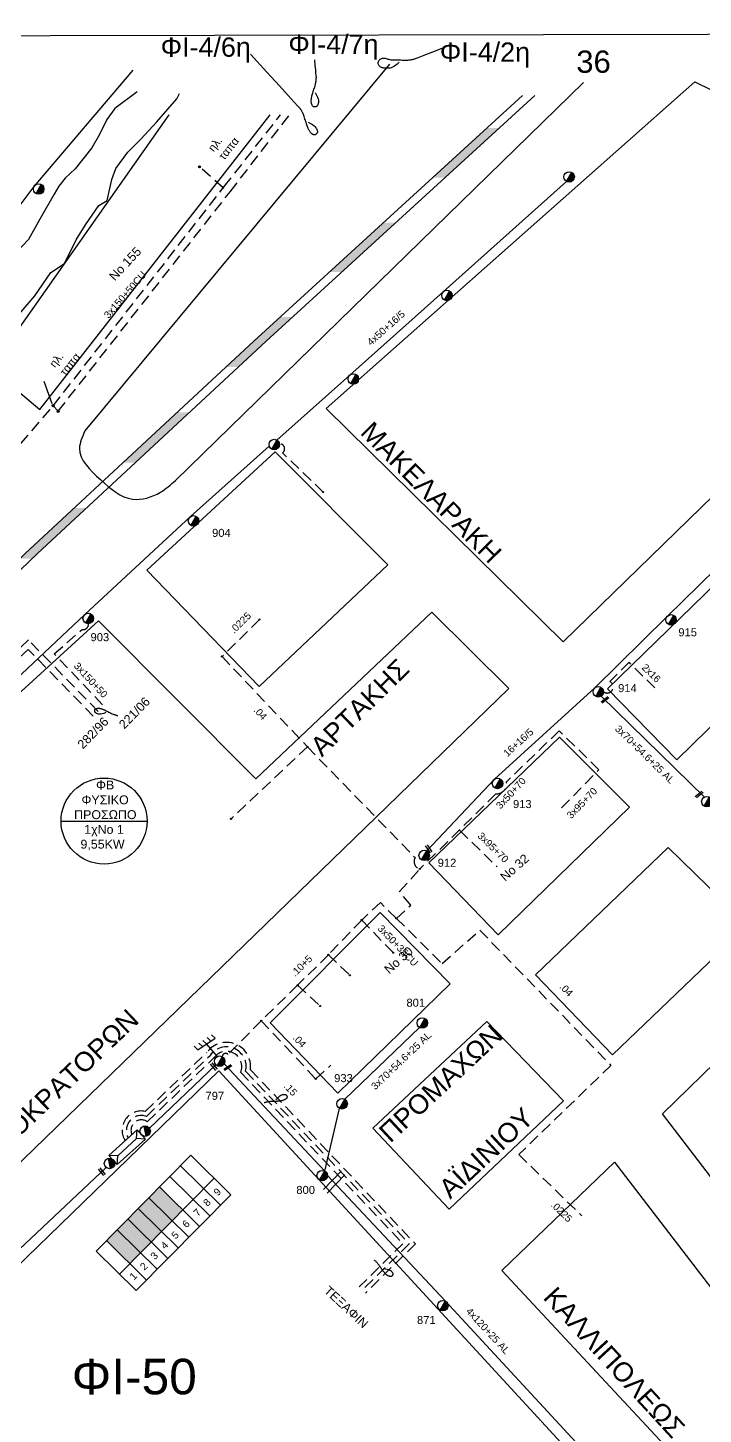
# Model space of a CAD drawing. Header units: millimetres. Extents: x 1421 to 7547, y 822 to 1873.
# Drawn here: x 6690.6 to 6842.7, y 1543.9 to 1855.8 of the extents above; entities that cross this region are included whole.
import ezdxf
from ezdxf.enums import TextEntityAlignment as Align

# ---------------------------------------------------------------- set-up
doc = ezdxf.new("R2010")
doc.units = ezdxf.units.MM
doc.linetypes.add('DASHED', pattern=[19.05, 12.7, -6.35])
doc.layers.get('0').update_dxf_attribs({"lineweight": 30})
for name, color, linetype, lineweight in [('16+16_5', 7, 'Continuous', 30), ('2x16', 7, 'Continuous', 30), ('3x50+70', 7, 'Continuous', 30), ('3x95+70', 7, 'DASHED', 30), ('4x50+16_5', 7, 'Continuous', 30), ('Pillar OTE', 7, 'Continuous', 30), ('PINAKIDA', 7, 'DASHED', 30), ('TEXT_ΔΙΑΦΟΡΑ', 7, 'Continuous', 30), ('TEXT_ΚΑΛΩΔΙΩΝ', 7, 'Continuous', 30), ('Άγνωστα', 7, 'Continuous', 30), ('Άγνωστο Υπόγειο Καλώδιο', 7, 'DASHED', 30), ('Επιγραφές - Σχήματα', 7, 'Continuous', 30), ('Καλωδια Χ.Τ. 3x50+35', 7, 'Continuous', 30), ('Καλώδια ΧΤ   3x150+50CU', 7, 'DASHED', 30), ('Μηχανική τομή', 7, 'Continuous', 30), ('Στύλος ΦΜ', 7, 'Continuous', 30), ('Στύλος ΦΜ @ 1', 7, 'Continuous', 30), ('Συνδέσεις', 7, 'Continuous', 30), ('Συνεστραμμένα ΧΤ   3x70+54.6+25 AL', 7, 'SYN_LINE', 30), ('Συνεστραμμένα ΧΤ  4x120+25 AL', 7, 'SYN_LINE', 30), ('Τομή', 7, 'Continuous', 30), ('Υποσταθμός εναέριος 2 στύλων', 7, 'Continuous', 30), ('Υποσταθμός πόλεως', 7, 'Continuous', 30), ('Υπόβαθρο ΔΕΗ', 7, 'Continuous', 30), ('Υπόγεια Καλώδια Δικτύου ΧΤ   .04', 7, 'DASHED', 30), ('Υπόγεια Καλώδια Δικτύου ΧΤ   .10', 7, 'DASHED', 30), ('Υπόγεια Καλώδια Δικτύου ΧΤ   .15', 7, 'DASHED', 30), ('Υπόγεια Καλώδια Δικτύου ΧΤ  .0225', 7, 'DASHED', 30)]:
    doc.layers.add(name, color=color, linetype=linetype, lineweight=lineweight)
doc.styles.add('arial', font='arial.ttf')
doc.styles.get("Standard").update_dxf_attribs({"font": 'arial.ttf'})
doc.linetypes.add('FRIDI', pattern='A,0.5,-0.001,["|",Standard,S=0.5,R=0,X=0,Y=0.16],-0.001', length=0.502)
doc.linetypes.add('SYN_LINE', pattern='A,0.5,-0.0001,["/\\/\\/\\/",Standard,S=0.1,R=0,X=0,Y=-0.05],-0.25', length=0.7501)
doc.dimstyles.new('ISO-25', dxfattribs={"dimtxt": 2.5, "dimasz": 2.5, "dimexe": 1.25, "dimexo": 0.625, "dimtad": 1, "dimtxsty": 'Standard', "dimcen": 2.5, "dimadec": 0, "dimazin": 0, "dimtfac": 1, "dimtmove": 0, "dimatfit": 3, "dimfxl": 0, "dimarcsym": 0})

# ---------------------------------------------------------------- blocks, each defined once
blk = doc.blocks.new('ΥΠΑΡΧΩΝ ΤΣΙΜΕΝΤΕΝΙΟΣ ΣΤΥΛΟΣ')
at = {"layer": 'Στύλος ΦΜ'}
blk.add_hatch(color=7, dxfattribs=at).paths.add_polyline_path([(-1.29, -2.28, 0.574793), (2.62, 0, 0.268822), (1.3, 2.27)])
at = {"layer": 'Στύλος ΦΜ', "color": 7}
blk.add_line((-1.29, -2.28), (1.3, 2.27), dxfattribs=at)
blk.add_circle((0, 0), 2.62, dxfattribs=at)
at = {"layer": 'Στύλος ΦΜ', "flags": 4}
for tag, p in [('ΤΥΠΟΣ', (-4.91, 3.03)), ('ΑΡΙΘΜΟΣ', (-4.68, 8.05))]:
    blk.add_attdef(tag, p, '', height=4, dxfattribs=at)
blk = doc.blocks.new('_ΣΥΝΔΕΣΗ')
at = {"layer": 'Συνδέσεις', "linetype": 'SYN_LINE', "ltscale": 40}
blk.add_hatch(color=256, dxfattribs=at).paths.add_polyline_path([(0.5, -0.01, 1), (-0.5, -0.01, 1)])
at = {"layer": 'Συνδέσεις'}
blk.add_circle((0, -0.01), 0.5, dxfattribs=at)
blk = doc.blocks.new('ΥΠΟΣΤΑΘΜΟΣ ΕΝΑΕΡΙΟΣ ΕΠΙ 2 ΣΤΥΛΩΝ')
at = {"layer": 'Υποσταθμός εναέριος 2 στύλων', "linetype": 'Continuous', "lineweight": -3}
for points in [[(-11.97, -2.11, 0.574793), (-8.45, -0.07, 0.268822), (-9.64, 1.98)], [(9.68, -2.15, 0.574793), (13.19, -0.1, 0.268822), (12.01, 1.95)]]:
    blk.add_hatch(color=256, dxfattribs=at).paths.add_polyline_path(points)
for p, q in [((-11.97, -2.11), (-9.64, 1.98)), ((9.68, -2.15), (12.01, 1.95))]:
    blk.add_line(p, q, dxfattribs=at)
for centre in [(-10.81, -0.07), (10.84, -0.1)]:
    blk.add_circle(centre, 2.36, dxfattribs=at)
at = {"layer": 'Υποσταθμός πόλεως', "linetype": 'Continuous', "lineweight": -3, "ltscale": 40}
blk.add_lwpolyline([(-8.57, 2.82), (8.57, 2.82), (8.57, -2.82), (-8.57, -2.82)], close=True, dxfattribs=at)
for points in [[(-5.75, 0), (-8.57, 2.82)], [(-8.57, -2.82), (-5.75, 0)], [(-5.75, 0), (5.75, 0)], [(5.75, 0), (8.57, 2.82)], [(8.57, -2.82), (5.75, 0)]]:
    blk.add_lwpolyline(points, dxfattribs=at)
at = {"layer": 'Υποσταθμός εναέριος 2 στύλων', "ltscale": 40, "flags": 1}
for tag, p in [('ΜΕΤΑΣΧΗΜΑΤΙΣΜΟΣ', (14.09, 2.51)), ('ΙΣΧΥΣ', (14.07, -0.28)), ('ΑΡΙΘΜΟΣ', (14.19, -3))]:
    blk.add_attdef(tag, p, '', height=1.8, dxfattribs=at)
blk = doc.blocks.new('A$C4BA07827')
at = {"lineweight": -3}
for p, q in [((0, 4.84), (2.52, 2.11)), ((4.43, 3.45), (0.61, 0.78)), ((4.43, 3.45), (5.28, 2.68)), ((0.61, 0.78), (1.46, 0)), ((1.55, 1.43), (2.39, 0.66)), ((2.52, 2.11), (3.36, 1.34)), ((3.41, 2.74), (4.26, 1.96))]:
    blk.add_line(p, q, dxfattribs=at)
blk = doc.blocks.new('ΜΗΧΑΝΙΚΗ ΤΟΜΗ')
at = {"layer": 'Μηχανική τομή', "lineweight": -3, "ltscale": 40}
for p, q in [((-3.8, 1.2), (3.8, 1.2)), ((3.8, -0.4), (-3.8, -0.4))]:
    blk.add_line(p, q, dxfattribs=at)
blk = doc.blocks.new('ΤΟΜΗ')
at = {"layer": 'Τομή', "lineweight": -3, "ltscale": 40}
for p, q in [((-11.4, 1.1), (11.4, 1.1)), ((11.4, -3.6), (-11.4, -3.6))]:
    blk.add_line(p, q, dxfattribs=at)

msp = doc.modelspace()

# ---------------------------------------------------------------- hatches: boundary and pattern name
at = {"layer": 'Καλώδια ΧΤ   3x150+50CU', "linetype": 'DASHED', "lineweight": -3, "ltscale": 0.2}
h = msp.add_hatch(color=6, dxfattribs=at)
h.dxf.hatch_style = 1
h.paths.add_polyline_path([(6720.27, 1595.07), (6717.89, 1592.66), (6723.13, 1587.47), (6725.52, 1589.89)])
h = msp.add_hatch(color=85, dxfattribs=at)
h.dxf.hatch_style = 1
h.paths.add_polyline_path([(6723.13, 1587.47), (6717.89, 1592.66), (6715.5, 1590.25), (6720.75, 1585.07)])
h = msp.add_hatch(color=5, dxfattribs=at)
h.dxf.hatch_style = 1
h.paths.add_polyline_path([(6716.01, 1580.28), (6718.43, 1582.72), (6713.19, 1587.9), (6710.77, 1585.45)])
h = msp.add_hatch(color=2, dxfattribs=at)
h.dxf.hatch_style = 1
h.paths.add_polyline_path([(6715.5, 1590.25), (6713.19, 1587.9), (6718.43, 1582.72), (6720.75, 1585.07)])
h = msp.add_hatch(color=30, dxfattribs=at)
h.dxf.hatch_style = 1
h.paths.add_polyline_path([(6713.59, 1577.83), (6716.01, 1580.28), (6710.77, 1585.45), (6708.35, 1583.01)])
at = {"layer": 'Υπόβαθρο ΔΕΗ', "lineweight": -3}
h = msp.add_hatch(color=256, dxfattribs=at)
h.dxf.hatch_style = 1
h.paths.add_polyline_path([(6612.04, 1659.59), (6609.26, 1659.59), (6597.36, 1646.76), (6600.14, 1646.76)])
h.paths.add_polyline_path([(6634.83, 1682.04), (6632.06, 1682.04), (6619.81, 1670.27), (6622.58, 1670.27)])
h.paths.add_polyline_path([(6657.8, 1704.05), (6655.03, 1704.05), (6644.41, 1693.88), (6642.89, 1692.42), (6645.65, 1692.42), (6647.23, 1693.93)])
h.paths.add_polyline_path([(6680.78, 1726.05), (6678.01, 1726.05), (6665.87, 1714.43), (6668.64, 1714.43)])
h.paths.add_polyline_path([(6703.86, 1747.81), (6701.09, 1747.81), (6690, 1737.52), (6688.85, 1736.42), (6691.62, 1736.42), (6692.8, 1737.55)])
h.paths.add_polyline_path([(6727.03, 1769.33), (6724.26, 1769.33), (6712.08, 1758.02), (6714.85, 1758.02)])
h.paths.add_polyline_path([(6744.28, 1785.34), (6750.23, 1790.77), (6747.46, 1790.77), (6741.5, 1785.33), (6735.26, 1779.53), (6738.02, 1779.53)])
h.paths.add_polyline_path([(6773.51, 1812.01), (6770.74, 1812.01), (6758.54, 1800.88), (6761.31, 1800.88)])
h.paths.add_polyline_path([(6796.78, 1833.25), (6794.02, 1833.25), (6781.82, 1822.12), (6784.59, 1822.12)])

# ---------------------------------------------------------------- linework, layer by layer
at = {"lineweight": -3, "ltscale": 0.2}
msp.add_line((6698.13, 1677.38), (6717.47, 1677.38), dxfattribs=at)
msp.add_circle((6707.8, 1677.38), 9.67, dxfattribs=at)
at = {"layer": '16+16_5', "color": 7, "lineweight": -3, "ltscale": 0.2}
msp.add_lwpolyline([(6917.81, 1803.97), (6896.98, 1784.06), (6874.84, 1762.71), (6852.9, 1741.32), (6834.53, 1723.35), (6818.28, 1707.33), (6795.72, 1686.8), (6780.46, 1670.67)], dxfattribs=at)
at = {"layer": '2x16', "color": 85, "linetype": 'DASHED', "lineweight": -3, "ltscale": 0.2}
msp.add_lwpolyline([(6831.82, 1707.33), (6825.99, 1713.09), (6821.66, 1708.77, -1.098974), (6820.23, 1706.46, -33.143707)], format="xyb", dxfattribs=at)
at = {"layer": '3x50+70', "color": 30, "linetype": 'DASHED', "lineweight": -3, "ltscale": 0.2}
msp.add_lwpolyline([(6819.21, 1688.94), (6810.26, 1697.66), (6798.41, 1686.23, -0.476972), (6796.02, 1683.48), (6778.9, 1666.6)], format="xyb", dxfattribs=at)
at = {"layer": '3x95+70', "color": 30, "lineweight": -3, "ltscale": 0.2}
for points in [[(6810.82, 1680.32), (6819.21, 1688.94)], [(6787.9, 1675.26), (6796.24, 1667.12)]]:
    msp.add_lwpolyline(points, dxfattribs=at)
at = {"layer": '4x50+16_5', "color": 5, "lineweight": -3, "ltscale": 0.2}
for points in [[(6746.7, 1763.09), (6763.16, 1777.71), (6784.14, 1796.43), (6811.92, 1821.24)], [(6575.89, 1608), (6594.38, 1622.7), (6632.72, 1658.71), (6657.28, 1681.4), (6683.94, 1705.56), (6703.48, 1723.85), (6727.24, 1745.86), (6744.99, 1761.74)]]:
    msp.add_lwpolyline(points, dxfattribs=at)
at = {"layer": 'Pillar OTE', "lineweight": -3, "ltscale": 40}
for points in [[(6715, 1571.76), (6706.01, 1580.64), (6727.33, 1602.22), (6736.34, 1593.31), (6715, 1571.76)], [(6711.25, 1575.47), (6732.59, 1597.03)], [(6731.62, 1588.55), (6722.62, 1597.44)], [(6734.01, 1590.95), (6725, 1599.85)], [(6729.28, 1586.17), (6720.27, 1595.07)], [(6726.89, 1583.76), (6717.89, 1592.66)], [(6722.18, 1579.01), (6713.19, 1587.9)], [(6724.5, 1581.35), (6715.5, 1590.25)], [(6719.76, 1576.57), (6710.77, 1585.45)], [(6717.34, 1574.12), (6708.35, 1583.01)]]:
    msp.add_lwpolyline(points, dxfattribs=at)
at = {"layer": 'PINAKIDA', "linetype": 'Continuous', "lineweight": -3, "ltscale": 0.2}
msp.add_lwpolyline([(5474.15, 1851.64), (7546.99, 1855.83), (7546.99, 826.44), (5474.15, 822.25)], close=True, dxfattribs=at)
at = {"layer": 'Άγνωστα', "lineweight": -3}
for points in [[(6753.76, 1834.57), (6754.31, 1834.3), (6754.74, 1834.04), (6755.08, 1833.79), (6755.33, 1833.55), (6755.51, 1833.33), (6755.63, 1833.13), (6755.71, 1832.95), (6755.76, 1832.79), (6755.8, 1832.65), (6755.82, 1832.54), (6755.83, 1832.44), (6755.83, 1832.35), (6755.82, 1832.28), (6755.8, 1832.22), (6755.77, 1832.16), (6755.74, 1832.1), (6755.7, 1832.04), (6755.65, 1831.99), (6755.6, 1831.93), (6755.54, 1831.88), (6755.48, 1831.83), (6755.41, 1831.79), (6755.34, 1831.76), (6755.28, 1831.74), (6755.2, 1831.73), (6755.13, 1831.73), (6755.06, 1831.74), (6754.98, 1831.77), (6754.91, 1831.8), (6754.83, 1831.83), (6754.75, 1831.88), (6754.67, 1831.93), (6754.59, 1831.99), (6754.51, 1832.06), (6754.43, 1832.13), (6754.35, 1832.21), (6754.27, 1832.3), (6754.19, 1832.4), (6754.11, 1832.5), (6754.03, 1832.62), (6753.95, 1832.74), (6753.88, 1832.88), (6753.8, 1833.03), (6753.73, 1833.19), (6753.66, 1833.37), (6753.58, 1833.56), (6753.51, 1833.77), (6753.43, 1833.99), (6753.36, 1834.24), (6753.28, 1834.49), (6753.2, 1834.76), (6753.12, 1835.03), (6753.03, 1835.3), (6752.95, 1835.57), (6752.86, 1835.83), (6752.78, 1836.07), (6752.69, 1836.3), (6752.6, 1836.5), (6752.52, 1836.69), (6752.43, 1836.86), (6752.36, 1837), (6752.29, 1837.13), (6752.22, 1837.24), (6752.17, 1837.33), (6752.13, 1837.4), (6752.1, 1837.46), (6752.08, 1837.49), (6752.06, 1837.52), (6752.05, 1837.54), (6752.05, 1837.55), (6752.05, 1837.55), (6752.04, 1837.55), (6752.02, 1837.58), (6751.87, 1837.75), (6751.45, 1838.2), (6750.63, 1839.1), (6749.28, 1840.57), (6747.27, 1842.76), (6744.47, 1845.83), (6740.74, 1849.9)], [(6774.24, 1848.1), (6773.8, 1847.67), (6773.41, 1847.34), (6773.06, 1847.1), (6772.74, 1846.94), (6772.45, 1846.83), (6772.19, 1846.77), (6771.93, 1846.75), (6771.7, 1846.74), (6771.47, 1846.74), (6771.24, 1846.74), (6771.03, 1846.74), (6770.82, 1846.76), (6770.63, 1846.79), (6770.44, 1846.83), (6770.27, 1846.89), (6770.11, 1846.96), (6769.97, 1847.05), (6769.84, 1847.16), (6769.73, 1847.28), (6769.64, 1847.42), (6769.57, 1847.56), (6769.53, 1847.72), (6769.51, 1847.88), (6769.52, 1848.04), (6769.56, 1848.2), (6769.63, 1848.35), (6769.73, 1848.5), (6769.84, 1848.64), (6769.98, 1848.76), (6770.14, 1848.86), (6770.31, 1848.93), (6770.49, 1848.98), (6770.68, 1849), (6770.89, 1848.98), (6771.09, 1848.95), (6771.3, 1848.9), (6771.51, 1848.84), (6771.72, 1848.78), (6771.93, 1848.73), (6772.13, 1848.68), (6772.33, 1848.64), (6772.52, 1848.62), (6772.72, 1848.6), (6772.91, 1848.6), (6773.12, 1848.59), (6773.33, 1848.59), (6773.55, 1848.6), (6773.79, 1848.6), (6774.04, 1848.59), (6774.31, 1848.58), (6774.59, 1848.58), (6774.88, 1848.57), (6775.16, 1848.56), (6775.44, 1848.56), (6775.71, 1848.55), (6775.97, 1848.56), (6776.21, 1848.57), (6776.43, 1848.59), (6776.64, 1848.61), (6776.82, 1848.64), (6776.99, 1848.66), (6777.13, 1848.69), (6777.25, 1848.71), (6777.36, 1848.73), (6777.44, 1848.75), (6777.5, 1848.76), (6777.54, 1848.77), (6777.57, 1848.78), (6777.59, 1848.78), (6777.6, 1848.78), (6777.6, 1848.79), (6777.6, 1848.79), (6777.62, 1848.79), (6777.7, 1848.82), (6777.94, 1848.92), (6778.4, 1849.09), (6779.15, 1849.39), (6780.28, 1849.83), (6781.85, 1850.44), (6783.94, 1851.25)], [(6755.33, 1841.24), (6755.63, 1840.7), (6755.84, 1840.24), (6755.97, 1839.85), (6756.05, 1839.51), (6756.07, 1839.23), (6756.06, 1838.99), (6756.02, 1838.8), (6755.97, 1838.64), (6755.92, 1838.5), (6755.88, 1838.4), (6755.83, 1838.31), (6755.78, 1838.24), (6755.73, 1838.18), (6755.68, 1838.14), (6755.62, 1838.11), (6755.56, 1838.08), (6755.49, 1838.06), (6755.42, 1838.04), (6755.35, 1838.02), (6755.27, 1838.01), (6755.19, 1838.01), (6755.12, 1838.01), (6755.05, 1838.02), (6754.98, 1838.05), (6754.91, 1838.08), (6754.85, 1838.12), (6754.8, 1838.17), (6754.75, 1838.23), (6754.7, 1838.3), (6754.66, 1838.38), (6754.62, 1838.46), (6754.59, 1838.55), (6754.56, 1838.64), (6754.53, 1838.74), (6754.5, 1838.85), (6754.48, 1838.96), (6754.46, 1839.08), (6754.45, 1839.21), (6754.45, 1839.34), (6754.45, 1839.48), (6754.45, 1839.62), (6754.47, 1839.78), (6754.49, 1839.94), (6754.52, 1840.12), (6754.56, 1840.3), (6754.61, 1840.5), (6754.67, 1840.72), (6754.73, 1840.94), (6754.81, 1841.19), (6754.89, 1841.45), (6754.97, 1841.71), (6755.06, 1841.98), (6755.15, 1842.25), (6755.23, 1842.52), (6755.3, 1842.78), (6755.37, 1843.03), (6755.43, 1843.27), (6755.47, 1843.49), (6755.5, 1843.69), (6755.53, 1843.87), (6755.55, 1844.04), (6755.57, 1844.18), (6755.58, 1844.31), (6755.59, 1844.41), (6755.59, 1844.49), (6755.6, 1844.55), (6755.6, 1844.6), (6755.6, 1844.63), (6755.6, 1844.65), (6755.6, 1844.66), (6755.6, 1844.66), (6755.6, 1844.67), (6755.6, 1844.67), (6755.6, 1844.73), (6755.59, 1844.88), (6755.56, 1845.16), (6755.51, 1845.64), (6755.45, 1846.34), (6755.35, 1847.33), (6755.23, 1848.64)], [(6708.23, 1701.78), (6707.77, 1701.61), (6707.38, 1701.51), (6707.05, 1701.45), (6706.77, 1701.44), (6706.55, 1701.46), (6706.36, 1701.5), (6706.21, 1701.55), (6706.09, 1701.61), (6705.99, 1701.67), (6705.92, 1701.72), (6705.85, 1701.77), (6705.8, 1701.81), (6705.77, 1701.86), (6705.74, 1701.91), (6705.72, 1701.96), (6705.71, 1702.01), (6705.7, 1702.06), (6705.69, 1702.12), (6705.69, 1702.18), (6705.69, 1702.25), (6705.7, 1702.31), (6705.71, 1702.37), (6705.73, 1702.42), (6705.76, 1702.47), (6705.79, 1702.52), (6705.83, 1702.56), (6705.88, 1702.6), (6705.93, 1702.63), (6705.99, 1702.65), (6706.06, 1702.68), (6706.13, 1702.7), (6706.2, 1702.71), (6706.28, 1702.73), (6706.36, 1702.74), (6706.45, 1702.74), (6706.54, 1702.75), (6706.64, 1702.74), (6706.74, 1702.74), (6706.85, 1702.72), (6706.96, 1702.71), (6707.07, 1702.68), (6707.19, 1702.65), (6707.32, 1702.61), (6707.45, 1702.56), (6707.59, 1702.51), (6707.74, 1702.44), (6707.9, 1702.37), (6708.08, 1702.29), (6708.26, 1702.2), (6708.45, 1702.1), (6708.65, 1702), (6708.85, 1701.89), (6709.06, 1701.79), (6709.26, 1701.69), (6709.45, 1701.6), (6709.64, 1701.51), (6709.82, 1701.44), (6709.99, 1701.38), (6710.14, 1701.32), (6710.28, 1701.28), (6710.41, 1701.24), (6710.52, 1701.21), (6710.62, 1701.18), (6710.7, 1701.16), (6710.77, 1701.15), (6710.81, 1701.14), (6710.85, 1701.13), (6710.87, 1701.12), (6710.89, 1701.12), (6710.9, 1701.12), (6710.9, 1701.12), (6710.9, 1701.12), (6710.9, 1701.12), (6710.9, 1701.12), (6710.9, 1701.12), (6710.9, 1701.12), (6710.9, 1701.12), (6710.9, 1701.12), (6710.9, 1701.12), (6710.9, 1701.12)], [(6746.5, 1614.71), (6746.83, 1615.08), (6747.12, 1615.36), (6747.38, 1615.57), (6747.61, 1615.72), (6747.82, 1615.81), (6748, 1615.86), (6748.16, 1615.89), (6748.29, 1615.89), (6748.41, 1615.89), (6748.5, 1615.89), (6748.58, 1615.88), (6748.64, 1615.86), (6748.7, 1615.83), (6748.74, 1615.81), (6748.78, 1615.77), (6748.82, 1615.73), (6748.86, 1615.69), (6748.89, 1615.64), (6748.92, 1615.59), (6748.95, 1615.53), (6748.97, 1615.48), (6748.99, 1615.42), (6749, 1615.36), (6749, 1615.3), (6749, 1615.25), (6748.98, 1615.19), (6748.96, 1615.14), (6748.92, 1615.08), (6748.89, 1615.03), (6748.84, 1614.98), (6748.79, 1614.93), (6748.73, 1614.88), (6748.67, 1614.83), (6748.6, 1614.78), (6748.53, 1614.73), (6748.45, 1614.68), (6748.36, 1614.64), (6748.27, 1614.6), (6748.17, 1614.56), (6748.07, 1614.52), (6747.95, 1614.49), (6747.83, 1614.46), (6747.7, 1614.43), (6747.56, 1614.41), (6747.41, 1614.39), (6747.25, 1614.37), (6747.07, 1614.36), (6746.88, 1614.34), (6746.68, 1614.33), (6746.46, 1614.33), (6746.24, 1614.32), (6746.01, 1614.31), (6745.79, 1614.3), (6745.56, 1614.29), (6745.35, 1614.28), (6745.14, 1614.26), (6744.95, 1614.24), (6744.77, 1614.22), (6744.61, 1614.19), (6744.46, 1614.16), (6744.33, 1614.13), (6744.22, 1614.1), (6744.12, 1614.08), (6744.04, 1614.06), (6743.98, 1614.04), (6743.93, 1614.03), (6743.9, 1614.02), (6743.87, 1614.01), (6743.86, 1614.01), (6743.85, 1614), (6743.85, 1614), (6743.85, 1614), (6743.85, 1614), (6743.84, 1614), (6743.84, 1614), (6743.84, 1614), (6743.84, 1614), (6743.84, 1614), (6743.84, 1614), (6743.84, 1614)], [(6770.69, 1576.76), (6771.17, 1576.69), (6771.57, 1576.6), (6771.89, 1576.49), (6772.14, 1576.37), (6772.33, 1576.25), (6772.47, 1576.12), (6772.57, 1576.01), (6772.65, 1575.9), (6772.71, 1575.8), (6772.76, 1575.72), (6772.79, 1575.65), (6772.81, 1575.58), (6772.82, 1575.52), (6772.82, 1575.47), (6772.82, 1575.42), (6772.8, 1575.37), (6772.79, 1575.31), (6772.76, 1575.26), (6772.74, 1575.2), (6772.71, 1575.15), (6772.67, 1575.1), (6772.63, 1575.05), (6772.59, 1575.01), (6772.54, 1574.98), (6772.49, 1574.95), (6772.43, 1574.94), (6772.37, 1574.93), (6772.31, 1574.93), (6772.25, 1574.93), (6772.18, 1574.94), (6772.11, 1574.96), (6772.03, 1574.98), (6771.96, 1575), (6771.88, 1575.03), (6771.8, 1575.07), (6771.72, 1575.11), (6771.63, 1575.16), (6771.55, 1575.21), (6771.46, 1575.27), (6771.37, 1575.34), (6771.29, 1575.42), (6771.2, 1575.5), (6771.1, 1575.6), (6771.01, 1575.7), (6770.91, 1575.82), (6770.81, 1575.95), (6770.7, 1576.09), (6770.59, 1576.24), (6770.47, 1576.41), (6770.34, 1576.58), (6770.22, 1576.77), (6770.09, 1576.95), (6769.96, 1577.14), (6769.83, 1577.32), (6769.7, 1577.5), (6769.57, 1577.66), (6769.45, 1577.81), (6769.34, 1577.95), (6769.22, 1578.07), (6769.12, 1578.18), (6769.03, 1578.27), (6768.94, 1578.35), (6768.87, 1578.42), (6768.81, 1578.47), (6768.76, 1578.52), (6768.72, 1578.55), (6768.69, 1578.57), (6768.68, 1578.59), (6768.66, 1578.6), (6768.66, 1578.61), (6768.66, 1578.61), (6768.65, 1578.61), (6768.65, 1578.61), (6768.65, 1578.61), (6768.65, 1578.61), (6768.65, 1578.61), (6768.65, 1578.61), (6768.65, 1578.61), (6768.65, 1578.61), (6768.65, 1578.61)]]:
    msp.add_lwpolyline(points, dxfattribs=at)
at = {"layer": 'Άγνωστα', "lineweight": -2, "ltscale": 0.2}
msp.add_lwpolyline([(6638.16, 1756.35), (6653.85, 1771.71), (6672.42, 1793.99), (6692.05, 1820.11), (6714.32, 1846.27)], dxfattribs=at)
at = {"layer": 'Άγνωστο Υπόγειο Καλώδιο', "color": 30, "lineweight": -3, "ltscale": 0.2}
for points in [[(6734.64, 1819.82), (6729.28, 1824.54)], [(6753.58, 1694.07), (6736.39, 1677.88)]]:
    msp.add_lwpolyline(points, dxfattribs=at)
at = {"layer": 'Άγνωστο Υπόγειο Καλώδιο', "color": 5, "lineweight": -3, "ltscale": 0.2}
msp.add_lwpolyline([(6757.15, 1751.38), (6747.96, 1760.21, 0.77666), (6747.28, 1762.23, -1.210076)], format="xyb", dxfattribs=at)
at = {"layer": 'Καλωδια Χ.Τ. 3x50+35', "color": 30, "linetype": 'DASHED', "lineweight": -3, "ltscale": 0.2}
for points in [[(6765.81, 1655.12), (6772.9, 1647.77)], [(6758.3, 1647.29), (6763.15, 1642.68)], [(6751.38, 1640.44), (6756.44, 1635.77)]]:
    msp.add_lwpolyline(points, dxfattribs=at)
at = {"layer": 'Καλώδια ΧΤ   3x150+50CU', "color": 30, "lineweight": -3, "ltscale": 0.2}
msp.add_lwpolyline([(6675.93, 1744.52), (6678.72, 1747.49), (6679.11, 1750.71), (6696.36, 1770.81), (6734.87, 1820.1), (6747.55, 1836.26, 0.239286), (6747.55, 1836.26, -5.107107)], format="xyb", dxfattribs=at)
at = {"layer": 'Καλώδια ΧΤ   3x150+50CU', "color": 151, "lineweight": -3, "ltscale": 0.2}
msp.add_lwpolyline([(6697.48, 1769.55), (6736.18, 1818.94), (6749.54, 1836.26, 0.361987), (6749.54, 1836.26)], format="xyb", dxfattribs=at)
msp.add_lwpolyline([(6697.48, 1769.55), (6696.36, 1770.81)], dxfattribs=at)
at = {"layer": 'Καλώδια ΧΤ   3x150+50CU', "color": 5, "lineweight": -3, "ltscale": 0.2}
msp.add_lwpolyline([(6707.46, 1703.56), (6696.6, 1714.97), (6702.85, 1720.49, 0.536296), (6704.27, 1721.77, -2.760405)], format="xyb", dxfattribs=at)
at = {"layer": 'Καλώδια ΧΤ   3x150+50CU', "color": 2, "lineweight": -3, "ltscale": 0.2}
msp.add_lwpolyline([(6706.44, 1702.05), (6690.77, 1718.11), (6616.95, 1649.49), (6611.71, 1646.69), (6579.14, 1617.35), (6568.91, 1612.87, 0.640802), (6569.1, 1603.5, 1.734215)], format="xyb", dxfattribs=at)
at = {"layer": 'Καλώδια ΧΤ   3x150+50CU', "color": 133, "lineweight": -3, "ltscale": 0.2}
msp.add_lwpolyline([(6705.36, 1700.99), (6690.72, 1716), (6617.84, 1648.25), (6612.59, 1645.44), (6579.97, 1616.06), (6569.52, 1611.48, 0.680117), (6570.2, 1604.64, 0.689482)], format="xyb", dxfattribs=at)
at = {"layer": 'Συνεστραμμένα ΧΤ   3x70+54.6+25 AL', "color": 85, "lineweight": -3, "ltscale": 20}
msp.add_lwpolyline([(6819.73, 1705.48), (6842.96, 1682.79)], dxfattribs=at)
at = {"layer": 'Συνεστραμμένα ΧΤ   3x70+54.6+25 AL', "color": 30, "lineweight": -3, "ltscale": 20}
for points in [[(6761.98, 1614.8), (6778.85, 1630.94)], [(6718.04, 1608.27), (6732.95, 1622.56)], [(6734.82, 1622.74), (6757.5, 1598.65), (6760.82, 1612.75)]]:
    msp.add_lwpolyline(points, dxfattribs=at)
at = {"layer": 'Συνεστραμμένα ΧΤ   3x70+54.6+25 AL', "color": 5, "lineweight": -3, "ltscale": 15}
msp.add_lwpolyline([(6708.3, 1599.44), (6682.17, 1574.9), (6655.06, 1548.71), (6631.48, 1524.28), (6620.96, 1530.85)], dxfattribs=at)
at = {"layer": 'Συνεστραμμένα ΧΤ  4x120+25 AL', "color": 10, "lineweight": -3, "ltscale": 20}
msp.add_lwpolyline([(6758.09, 1597.64), (6784.65, 1569.39), (6818.65, 1532.62), (6839.8, 1509.13)], dxfattribs=at)
at = {"layer": 'Υπόβαθρο ΔΕΗ', "lineweight": -3, "ltscale": 0.2}
for points in [[(6772.08, 1847.61), (6703.51, 1765.14)], [(6723.85, 1753.99), (6815.73, 1843.5)], [(6840.82, 1843.65), (6904.51, 1812.47), (6904.33, 1808.25), (6811.15, 1717.71), (6757.8, 1770.15), (6840.82, 1843.65)], [(6722.39, 1836.26), (6682.27, 1779.25), (6693.34, 1769.97), (6745.2, 1836.26)], [(6717.44, 1733.84), (6742.71, 1707.67), (6771.69, 1735.01), (6746.32, 1760.46), (6717.44, 1733.84)], [(6821.17, 1707.1), (6836.76, 1691.15), (6885.61, 1738.95), (6870.42, 1755.02), (6821.17, 1707.1)], [(6596.92, 1622.41), (6706.54, 1722.4), (6741.98, 1686.88), (6781.59, 1724.36), (6798.96, 1707.17), (6652.28, 1565.15), (6596.92, 1622.41)], [(6780.94, 1667.97), (6796.54, 1651.78), (6826.07, 1680.53), (6810.3, 1696.28), (6780.94, 1667.97)], [(6804.94, 1642.8), (6822.24, 1624.83), (6852.76, 1653.94), (6834.78, 1671.46), (6804.94, 1642.8)], [(6760.41, 1616.14), (6785.72, 1640.78), (6769.99, 1656.84), (6745.18, 1632.02), (6760.41, 1616.14)], [(6833.54, 1611.54), (6863.1, 1640.3), (6906.47, 1596.56), (6874.08, 1558.63), (6833.54, 1611.54)], [(6785.48, 1590.05), (6768.34, 1608.3), (6793.95, 1632.27), (6811.21, 1614.47), (6785.48, 1590.05)], [(6808.03, 1510.17), (6825.33, 1521.59), (6733.67, 1621.16), (6634.24, 1524.84)], [(6797.37, 1576.31), (6822.72, 1600.65), (6862.94, 1548.28), (6840.09, 1530.45), (6797.37, 1576.31)]]:
    msp.add_lwpolyline(points, dxfattribs=at)
at = {"layer": 'Υπόβαθρο ΔΕΗ', "linetype": 'Continuous', "lineweight": -3, "ltscale": 0.2}
for points in [[(6322.44, 1185.17), (6349.53, 1254.79), (6379.14, 1329.3), (6405.05, 1393.54), (6417.45, 1422.38), (6424.74, 1438.02), (6436.09, 1459.21), (6445.86, 1476.01), (6459.17, 1495.45), (6470.53, 1511), (6480.65, 1523.02), (6502.92, 1546.81), (6522.07, 1566.47), (6539.96, 1585.95), (6574.7, 1622.31), (6613.97, 1664.67), (6644.41, 1693.88), (6690, 1737.52), (6741.5, 1785.33), (6802.03, 1840.57)], [(6325.97, 1186.27), (6353.06, 1255.89), (6382.67, 1330.39), (6408.56, 1394.59), (6420.93, 1423.36), (6428.17, 1438.88), (6439.45, 1459.96), (6449.14, 1476.62), (6462.36, 1495.93), (6473.64, 1511.36), (6483.64, 1523.24), (6505.84, 1546.95), (6525, 1566.62), (6542.89, 1586.12), (6577.63, 1622.47), (6616.85, 1664.78), (6647.23, 1693.93), (6692.8, 1737.55), (6744.28, 1785.34), (6804.8, 1840.57)]]:
    msp.add_lwpolyline(points, dxfattribs=at)
at = {"layer": 'Υπόβαθρο ΔΕΗ', "linetype": 'FRIDI', "lineweight": -3, "ltscale": 0.5}
for points in [[(6715.25, 1841.42), (6710.2, 1837.68), (6708.43, 1835.18), (6706.75, 1831.82), (6705.08, 1828.8), (6701.28, 1824.11), (6699.08, 1822.03), (6697.65, 1820.16), (6696.58, 1818.38), (6693.31, 1812.75), (6690.78, 1808.21), (6684.29, 1801.36)], [(6688.33, 1790.92), (6692.2, 1795.54), (6695.79, 1800.77), (6698.86, 1802.83), (6701.55, 1808.09), (6703.66, 1811.5), (6706.59, 1815.88), (6708.48, 1817), (6709.52, 1821.7), (6710.47, 1824.14), (6713.13, 1827.83), (6716.07, 1830.76), (6719.69, 1834.64), (6724.17, 1839.82), (6724.76, 1841.07)]]:
    msp.add_lwpolyline(points, dxfattribs=at)
at = {"layer": 'Υπόβαθρο ΔΕΗ', "lineweight": -3, "ltscale": 0.2}
msp.add_spline([(6703.51, 1765.14), (6702.27, 1761.24), (6707, 1754.18), (6714.22, 1749.8), (6720.48, 1751.33), (6723.85, 1753.99)], degree=3, dxfattribs=at)
at = {"layer": 'Υπόγεια Καλώδια Δικτύου ΧΤ   .04', "color": 30, "lineweight": -3, "ltscale": 0.2}
for points in [[(6734.36, 1714.4), (6753.58, 1694.07)], [(6773.61, 1655.49), (6783.89, 1645.33), (6792.41, 1652.83), (6821.92, 1622.41), (6801.15, 1602.38)], [(6743.19, 1632.47), (6755.49, 1619.37)], [(6755.49, 1619.37), (6758.88, 1622.49)]]:
    msp.add_lwpolyline(points, dxfattribs=at)
for points in [[(6753.58, 1694.07), (6777.83, 1669.15, -2.534197)], [(6773.61, 1655.49), (6776.87, 1658.49), (6774.33, 1661.51), (6778.9, 1666.6, -0.496223), (6777.83, 1669.15, 1.759572)]]:
    msp.add_lwpolyline(points, format="xyb", dxfattribs=at)
at = {"layer": 'Υπόγεια Καλώδια Δικτύου ΧΤ   .10', "color": 30, "lineweight": -3, "ltscale": 0.2}
msp.add_lwpolyline([(6773.61, 1655.49), (6770.01, 1659.03), (6765.81, 1655.12), (6758.3, 1647.29), (6751.38, 1640.44), (6743.19, 1632.47), (6735.7, 1624.89, 0.65986), (6734.4, 1624.38, -0.441703)], format="xyb", dxfattribs=at)
at = {"layer": 'Υπόγεια Καλώδια Δικτύου ΧΤ   .15', "color": 2, "lineweight": -3, "ltscale": 0.2}
msp.add_lwpolyline([(6712.54, 1605.5, -0.664505), (6717.08, 1612.07), (6730.92, 1625.33, -0.777751), (6740.76, 1621.44), (6777.89, 1582.27), (6766.66, 1571.2)], format="xyb", dxfattribs=at)
at = {"layer": 'Υπόγεια Καλώδια Δικτύου ΧΤ   .15', "color": 85, "lineweight": -3, "ltscale": 0.2}
msp.add_lwpolyline([(6713.23, 1606.12, -0.690733), (6717.36, 1610.95), (6731.68, 1624.67, -0.827824), (6739.68, 1621.11), (6776.49, 1582.29), (6765.96, 1571.91)], format="xyb", dxfattribs=at)
at = {"layer": 'Υπόγεια Καλώδια Δικτύου ΧΤ   .15', "color": 6, "lineweight": -3, "ltscale": 0.2}
msp.add_lwpolyline([(6714.07, 1606.89, -0.765116), (6717.53, 1609.73), (6732.45, 1624.02, -0.905054), (6738.56, 1620.85), (6775.09, 1582.31), (6765.26, 1572.63)], format="xyb", dxfattribs=at)
at = {"layer": 'Υπόγεια Καλώδια Δικτύου ΧΤ  .0225', "color": 30, "lineweight": -3, "ltscale": 0.2}
for points in [[(6742.8, 1722.71), (6734.36, 1714.4)], [(6801.15, 1602.38), (6815.35, 1588.59)]]:
    msp.add_lwpolyline(points, dxfattribs=at)

# ---------------------------------------------------------------- block references
at = {"layer": 'Μηχανική τομή', "lineweight": -3, "xscale": 0.2499999999999188, "yscale": 0.2499999999999188, "zscale": 0.2499999999999188}
for p, rotation in [((6820.5, 1704.73), 218.530988406578), ((6841.72, 1683.44), 218.530988406578), ((6780.83, 1671.06), 305.8018856038), ((6732.44, 1622.07), 310.2480718491956), ((6735.69, 1621.86), 32.80802953707578), ((6707.39, 1598.55), 129.8097773065277)]:
    msp.add_blockref('ΜΗΧΑΝΙΚΗ ΤΟΜΗ', p, dxfattribs=dict(at, rotation=rotation))
at = {"layer": 'Στύλος ΦΜ @ 1', "lineweight": -3, "ltscale": 40, "xscale": 0.4499999999998181, "yscale": 0.4499999999998181, "zscale": 0.4499999999998181}
for p in [(6812.5, 1822.27), (6693.08, 1819.55), (6784.99, 1795.61), (6763.92, 1776.81), (6746.12, 1762.07)]:
    msp.add_blockref('ΥΠΑΡΧΩΝ ΤΣΙΜΕΝΤΕΝΙΟΣ ΣΤΥΛΟΣ', p, dxfattribs=at)
at = {"layer": 'Στύλος ΦΜ @ 1', "lineweight": -3, "ltscale": 40}
ref = msp.add_blockref('ΥΠΑΡΧΩΝ ΤΣΙΜΕΝΤΕΝΙΟΣ ΣΤΥΛΟΣ', (6727.94, 1744.91), dxfattribs=dict(at, xscale=0.4499999999998181, yscale=0.4499999999998181, zscale=0.4499999999998181))
ref.add_attrib('ΤΥΠΟΣ', '904', (6732.12, 1741.31), dxfattribs={"layer": 'Στύλος ΦΜ', "height": 1.8, "flags": 4})
ref = msp.add_blockref('ΥΠΑΡΧΩΝ ΤΣΙΜΕΝΤΕΝΙΟΣ ΣΤΥΛΟΣ', (6704.23, 1722.95), dxfattribs=dict(at, xscale=0.4499999999998181, yscale=0.4499999999998181, zscale=0.4499999999998181))
ref.add_attrib('ΤΥΠΟΣ', '903', (6704.76, 1717.85), dxfattribs={"layer": 'Στύλος ΦΜ', "height": 1.8, "flags": 4})
ref = msp.add_blockref('ΥΠΑΡΧΩΝ ΤΣΙΜΕΝΤΕΝΙΟΣ ΣΤΥΛΟΣ', (6835.46, 1722.63), dxfattribs=dict(at, xscale=0.4499999999998181, yscale=0.4499999999998181, zscale=0.4499999999998181))
ref.add_attrib('ΤΥΠΟΣ', '915', (6837.09, 1718.94), dxfattribs={"layer": 'Στύλος ΦΜ', "height": 1.8, "flags": 4})
ref = msp.add_blockref('ΥΠΑΡΧΩΝ ΤΣΙΜΕΝΤΕΝΙΟΣ ΣΤΥΛΟΣ', (6819.06, 1706.45), dxfattribs=dict(at, xscale=0.4499999999998181, yscale=0.4499999999998181, zscale=0.4499999999998181))
ref.add_attrib('ΤΥΠΟΣ', '914', (6823.54, 1706.38), dxfattribs={"layer": 'Στύλος ΦΜ', "height": 1.8, "flags": 4})
ref = msp.add_blockref('ΥΠΑΡΧΩΝ ΤΣΙΜΕΝΤΕΝΙΟΣ ΣΤΥΛΟΣ', (6796.38, 1685.83), dxfattribs=dict(at, xscale=0.4499999999998181, yscale=0.4499999999998181, zscale=0.4499999999998181))
ref.add_attrib('ΤΥΠΟΣ', '913', (6799.86, 1680.3), dxfattribs={"layer": 'Στύλος ΦΜ', "height": 1.8, "flags": 4})
ref = msp.add_blockref('ΥΠΑΡΧΩΝ ΤΣΙΜΕΝΤΕΝΙΟΣ ΣΤΥΛΟΣ', (6843.52, 1681.75), dxfattribs=dict(at, xscale=0.4499999999998181, yscale=0.4499999999998181, zscale=0.4499999999998181))
ref.add_attrib('ΤΥΠΟΣ', '885', (6847.38, 1681.51), dxfattribs={"layer": 'Στύλος ΦΜ', "height": 1.8, "flags": 4})
ref = msp.add_blockref('ΥΠΑΡΧΩΝ ΤΣΙΜΕΝΤΕΝΙΟΣ ΣΤΥΛΟΣ', (6779.87, 1669.65), dxfattribs=dict(at, xscale=0.4499999999998181, yscale=0.4499999999998181, zscale=0.4499999999998181))
ref.add_attrib('ΤΥΠΟΣ', '912', (6782.91, 1667.1), dxfattribs={"layer": 'Στύλος ΦΜ', "height": 1.8, "flags": 4})
ref = msp.add_blockref('ΥΠΑΡΧΩΝ ΤΣΙΜΕΝΤΕΝΙΟΣ ΣΤΥΛΟΣ', (6779.44, 1631.96), dxfattribs=dict(at, xscale=0.4499999999998181, yscale=0.4499999999998181, zscale=0.4499999999998181))
ref.add_attrib('ΤΥΠΟΣ', '801', (6775.88, 1635.62), dxfattribs={"layer": 'Στύλος ΦΜ', "height": 1.8, "flags": 4})
ref = msp.add_blockref('ΥΠΑΡΧΩΝ ΤΣΙΜΕΝΤΕΝΙΟΣ ΣΤΥΛΟΣ', (6733.82, 1623.36), dxfattribs=dict(at, xscale=0.4499999999998181, yscale=0.4499999999998181, zscale=0.4499999999998181))
ref.add_attrib('ΤΥΠΟΣ', '797', (6730.64, 1614.68), dxfattribs={"layer": 'Στύλος ΦΜ', "height": 1.8, "flags": 4})
ref = msp.add_blockref('ΥΠΑΡΧΩΝ ΤΣΙΜΕΝΤΕΝΙΟΣ ΣΤΥΛΟΣ', (6761.4, 1613.78), dxfattribs=dict(at, xscale=0.4499999999998181, yscale=0.4499999999998181, zscale=0.4499999999998181))
ref.add_attrib('ΤΥΠΟΣ', '933', (6759.61, 1618.66), dxfattribs={"layer": 'Στύλος ΦΜ', "height": 1.8, "flags": 4})
ref = msp.add_blockref('ΥΠΑΡΧΩΝ ΤΣΙΜΕΝΤΕΝΙΟΣ ΣΤΥΛΟΣ', (6756.92, 1597.63), dxfattribs=dict(at, xscale=0.4499999999998181, yscale=0.4499999999998181, zscale=0.4499999999998181))
ref.add_attrib('ΤΥΠΟΣ', '800', (6751.09, 1593.51), dxfattribs={"layer": 'Στύλος ΦΜ', "height": 1.8, "flags": 4})
ref = msp.add_blockref('ΥΠΑΡΧΩΝ ΤΣΙΜΕΝΤΕΝΙΟΣ ΣΤΥΛΟΣ', (6784.07, 1568.37), dxfattribs=dict(at, xscale=0.4499999999998181, yscale=0.4499999999998181, zscale=0.4499999999998181))
ref.add_attrib('ΤΥΠΟΣ', '871', (6778.25, 1564.25), dxfattribs={"layer": 'Στύλος ΦΜ', "height": 1.8, "flags": 4})
at = {"layer": 'Συνδέσεις', "lineweight": -3}
for p, xscale, yscale, zscale in [((6729.28, 1824.55), 0.4777242751394019, 0.4777242751394019, 0.4777242751394019), ((6734.64, 1819.82), 0.25, 0.25, 0.25), ((6696.36, 1770.82), 0.4777242751394019, 0.4777242751394019, 0.4777242751394019), ((6697.48, 1769.55), 0.4777242751394019, 0.4777242751394019, 0.4777242751394019), ((6757.15, 1751.38), 0.25, 0.25, 0.25), ((6742.81, 1722.72), 0.25, 0.25, 0.25), ((6734.36, 1714.4), 0.25, 0.25, 0.25), ((6753.58, 1694.07), 0.25, 0.25, 0.25), ((6736.39, 1677.88), 0.25, 0.25, 0.25), ((6778.9, 1666.6), 0.25, 0.25, 0.25), ((6765.81, 1655.12), 0.25, 0.25, 0.25), ((6773.61, 1655.49), 0.25, 0.25, 0.25), ((6758.3, 1647.29), 0.25, 0.25, 0.25), ((6772.91, 1647.77), 0.25, 0.25, 0.25), ((6751.38, 1640.44), 0.25, 0.25, 0.25), ((6763.15, 1642.68), 0.25, 0.25, 0.25), ((6756.44, 1635.78), 0.25, 0.25, 0.25), ((6743.19, 1632.47), 0.25, 0.25, 0.25), ((6755.49, 1619.37), 0.25, 0.25, 0.25)]:
    msp.add_blockref('_ΣΥΝΔΕΣΗ', p, dxfattribs=dict(at, xscale=xscale, yscale=yscale, zscale=zscale))
at = {"layer": 'Τομή', "lineweight": -3, "xscale": 0.2499999999998871, "yscale": 0.2499999999998871, "zscale": 0.2499999999998871, "rotation": 45.89888539574095}
msp.add_blockref('ΤΟΜΗ', (6759.38, 1596.37), dxfattribs=at)
at = {"layer": 'Υποσταθμός εναέριος 2 στύλων', "lineweight": -3, "xscale": 0.4999999999999997, "yscale": 0.4999999999999997, "zscale": 0.4999999999999997, "rotation": 42.24176274736631}
msp.add_blockref('ΥΠΟΣΤΑΘΜΟΣ ΕΝΑΕΡΙΟΣ ΕΠΙ 2 ΣΤΥΛΩΝ', (6713.01, 1604.02), dxfattribs=at)
at = {"layer": 'Υπόβαθρο ΔΕΗ', "lineweight": -3, "ltscale": 0.2, "rotation": 178.3101842977787}
msp.add_blockref('A$C4BA07827', (6733.46, 1629.27), dxfattribs=at)

# ---------------------------------------------------------------- texts
at = {"linetype": 'Continuous', "lineweight": -3, "ltscale": 0.2}
msp.add_text('36', height=5, dxfattribs=at).set_placement((6814.11, 1845.7))
at = {"lineweight": -3, "ltscale": 40, "char_height": 4, "width": 51.2353, "attachment_point": 1, "style": 'arial'}
for s, insert in [('{\\H1.083x;ΦΙ-4/6η}', (6720.54, 1853.64)), ('{\\H1.083x;ΦΙ-4/7η}', (6749.3, 1854.29)), ('{\\H1.083x;ΦΙ-4/2η}', (6783.4, 1852.52))]:
    msp.add_mtext(s, dxfattribs=dict(at, insert=insert))
at = {"lineweight": -3, "ltscale": 40, "char_height": 4, "attachment_point": 1, "style": 'arial'}
for s, insert, width, rotation in [('{\\H1.083x;ΜΑΚΕΛΑΡΑΚΗ}', (6768.31, 1767.62), 51.2353, 314.8047), ('{\\H1.083x;ΑΡΤΑΚΗΣ}', (6753.82, 1694.76), 51.2353, 44.2834), ('{\\H1.083x;BYZANTΙΝΩΝ ΑΥΤΟΚΡΑΤΟΡΩΝ}', (6647.56, 1573.04), 98.1521, 43.6413), ('{\\H1.083x;ΠΡΟΜΑΧΩΝ}', (6769.29, 1607.97), 51.144, 43.0322), ('{\\H1.083x;AΪΔΙΝΙΟΥ}', (6782.77, 1595.37), 51.144, 43.0322), ('{\\H1.083x;ΚΑΛΛΙΠΟΛΕΩΣ}', (6809.63, 1573), 51.144, 312.6289)]:
    msp.add_mtext(s, dxfattribs=dict(at, insert=insert, width=width, rotation=rotation))
at = {"lineweight": -3, "ltscale": 30, "char_height": 1.63, "width": 11.2573, "attachment_point": 1, "rotation": 45.3434}
for s, insert in [('9', (6732.26, 1594.09)), ('8', (6729.93, 1591.71)), ('6', (6725.21, 1586.89)), ('7', (6727.76, 1589.47)), ('5', (6722.76, 1584.37)), ('4', (6720.38, 1582.07)), ('3', (6718.06, 1579.72)), ('1', (6713.35, 1575.15)), ('2', (6715.72, 1577.36))]:
    msp.add_mtext(s, dxfattribs=dict(at, insert=insert))
at = {"layer": 'TEXT_ΔΙΑΦΟΡΑ', "color": 7, "lineweight": -3}
note = msp.add_mtext_dynamic_manual_height_columns('ηλ. ', width=1.8, gutter_width=1.64, heights=[0.0453, 0], dxfattribs=dict(at, insert=(6728.92, 1826.19), char_height=1.8, attachment_point=1, rotation=51.6359))
for column, words in zip(note.columns.linked_columns, ['ταπα']):
    column.text = words
note = msp.add_mtext_dynamic_manual_height_columns('ηλ. ', width=1.8, gutter_width=1.64, heights=[0.0453, 0], dxfattribs=dict(at, insert=(6693.18, 1777.66), char_height=1.8, attachment_point=1, rotation=51.6359))
for column, words in zip(note.columns.linked_columns, ['ταπα']):
    column.text = words
at = {"layer": 'TEXT_ΚΑΛΩΔΙΩΝ', "lineweight": -3, "ltscale": 0.2}
for s, rotation, p in [('3x150+50CU', 48.9489, (6712.52, 1795.77)), ('4x50+16/5', 41.7358, (6771.27, 1788.3)), ('.0225', 44.5506, (6738.51, 1722)), ('3x150+50', 312.9281, (6704.81, 1709.1)), ('2x16', 315.6742, (6831, 1710.64)), ('.04', 313.4003, (6742.99, 1701.63)), ('16+16/5', 42.3077, (6801.08, 1695.06)), ('3x70+54.6+25 AL', 315.6742, (6829.56, 1692.38)), ('3x50+70', 47.3478, (6799.4, 1683.67)), ('3x95+70', 45.7846, (6815.39, 1681.43)), ('3x95+70', 315.7096, (6795.4, 1671.44)), (' 3x50+35CU', 313.9681, (6773.75, 1649.59)), ('.10+5', 44.6655, (6752.26, 1644.83)), ('.04', 314.1268, (6811.87, 1639.43)), ('.04', 313.1937, (6751.8, 1627.94)), ('3x70+54.6+25 AL', 43.7254, (6774.69, 1623.49)), ('.15', 313.4753, (6749.78, 1617.05)), ('.0225', 315.8267, (6810.81, 1589.52)), ('4x120+25 AL', 312.7515, (6794.23, 1562.71))]:
    msp.add_text(s, height=1.6, rotation=rotation, dxfattribs=at).set_placement(p, align=Align.MIDDLE_CENTER)
at = {"layer": 'Υπόβαθρο ΔΕΗ', "lineweight": -3, "char_height": 2, "attachment_point": 1}
for s, insert, rotation in [('Νο 155', (6708.74, 1800.14), 46.8674), ('221/06', (6710.93, 1699.36), 45.6975), ('282/96', (6701.6, 1694.85), 45.6975), ('Νο 32', (6796.77, 1665.2), 41.6222), ('Νο 30', (6770.65, 1644.37), 41.6222), ('ΤΕΞΑΦΙΝ', (6758.51, 1572.97), 317.1191)]:
    msp.add_mtext_dynamic_manual_height_columns(s, width=17.2548, gutter_width=12.5, heights=[0], dxfattribs=dict(at, insert=insert, rotation=rotation))
at = {"layer": 'Υπόβαθρο ΔΕΗ', "lineweight": -3, "attachment_point": 1}
for s, width, heights, insert, char_height in [('{\\W8.64836; }ΦΒ \\P{\\W4.42067; }ΦΥΣΙΚΟ \\P{\\W2.28183; }ΠΡΟΣΩΠΟ', 17.2548, [9.11], (6699.29, 1686.49), 2), ('{\\W5.8935; }1χΝο 1\\P{\\W4.80739; }9,55KW', 17.2548, [0], (6698.76, 1676.51), 2), ('ΦI-50', 30.8332, [0], (6700.51, 1556.43), 8)]:
    msp.add_mtext_dynamic_manual_height_columns(s, width=width, gutter_width=12.5, heights=heights, dxfattribs=dict(at, insert=insert, char_height=char_height))

# ---------------------------------------------------------------- leaders
at = {"layer": 'Επιγραφές - Σχήματα', "lineweight": -3, "ltscale": 40}
msp.add_leader([(6696.12, 1771.22), (6694.3, 1776.26)], dimstyle='ISO-25', override={"dimasz": 1, "dimtad": 0}, dxfattribs=at)

doc.saveas('drawing.dxf')
